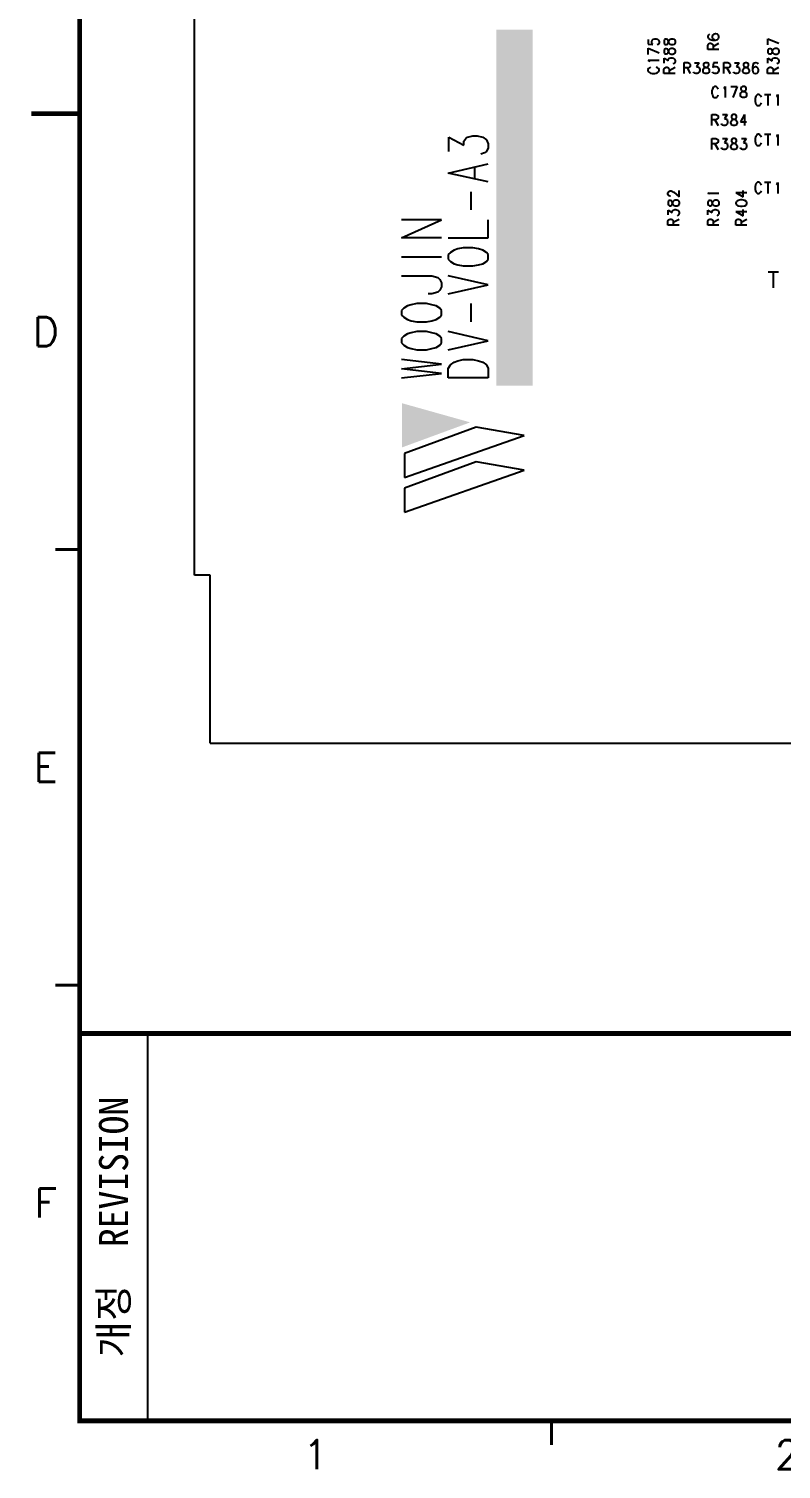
# Model space of a CAD drawing. Extents: x 295 to 953, y 10 to 290.
# Drawn here: x 486.7 to 564.5, y 10 to 158.8 of the extents above; entities that cross this region are included whole.
import ezdxf
from ezdxf.enums import TextEntityAlignment as Align

# ---------------------------------------------------------------- set-up
doc = ezdxf.new("R2010")
doc.units = 0
doc.header["$LTSCALE"] = 5
doc.header["$MEASUREMENT"] = 0
doc.layers.get('0').update_dxf_attribs({"linetype": 'CONTINUOUS', "lineweight": 25})
for name, color, linetype in [('13_C-SILK_GBR', 7, 'CONTINUOUS'), ('SHEET', 3, 'CONTINUOUS'), ('문자', 4, 'CONTINUOUS'), ('테두리', 3, 'CONTINUOUS')]:
    doc.layers.add(name, color=color, linetype=linetype)
doc.styles.get("Standard").update_dxf_attribs({"font": 'simplex.shx'})
doc.styles.add('굴림체', font='')
doc.styles.get('굴림체').set_extended_font_data('GulimChe')

# ---------------------------------------------------------------- blocks, each defined once
blk = doc.blocks.new('C')
at = {"layer": 'SHEET'}
blk.add_line((22, 55), (22, 15), dxfattribs=at)
at = {"layer": '테두리'}
for points, const_width in [([(15, 285), (15, 15), (405, 15), (405, 285), (15, 285)], 0.5), ([(10, 150), (15, 150)], 0.5), ([(12.5, 105), (15, 105)], 0.3), ([(12.5, 60), (15, 60)], 0.3), ([(15, 55), (405, 55)], 0.5), ([(63.75, 12.5), (63.75, 15)], 0.3)]:
    blk.add_lwpolyline(points, dxfattribs=dict(at, const_width=const_width))
at = {"layer": '문자'}
for s, p in [('D', (11.5, 127.5)), ('E', (11.5, 82.5)), ('F', (11.5, 37.5)), ('1', (39.38, 11.5)), ('2', (88.12, 11.5))]:
    blk.add_text(s, height=3, dxfattribs=at).set_placement(p, align=Align.MIDDLE)
at = {"layer": '문자', "style": '굴림체'}
blk.add_text('개정  REVISION', height=3, rotation=90, dxfattribs=at).set_placement((18.5, 35), align=Align.MIDDLE_CENTER)

msp = doc.modelspace()

# ---------------------------------------------------------------- linework, layer by layer
msp.add_line((491.98, 15), (491.98, 15))
msp.add_line((491.98, 15), (491.98, 15))
at = {"layer": '13_C-SILK_GBR'}
for p, q in [((503.83, 102.33), (503.83, 232.68)), ((551.25, 157.69), (551.41, 157.74)), ((551.41, 157.74), (551.53, 157.74)), ((551.53, 157.74), (551.69, 157.69)), ((553, 157.69), (553.11, 157.74)), ((553.11, 157.74), (553.28, 157.74)), ((553.28, 157.74), (553.39, 157.69)), ((556.94, 158.15), (556.89, 158)), ((556.89, 158), (556.89, 157.91)), ((556.89, 157.91), (556.94, 157.76)), ((557.05, 158.2), (556.94, 158.15)), ((556.94, 157.76), (557.1, 157.66)), ((557.38, 158.1), (557.33, 157.95)), ((557.33, 157.95), (557.33, 157.91)), ((557.33, 157.91), (557.38, 157.76)), ((557.49, 158.2), (557.38, 158.1)), ((557.38, 157.76), (557.49, 157.66)), ((557.65, 158.25), (557.49, 158.2)), ((557.71, 158.25), (557.65, 158.25)), ((557.87, 158.2), (557.71, 158.25)), ((557.98, 158.1), (557.87, 158.2)), ((557.87, 157.66), (557.98, 157.76)), ((558.03, 157.95), (557.98, 158.1)), ((557.98, 157.76), (558.03, 157.91)), ((558.03, 157.91), (558.03, 157.95)), ((563.08, 157.1), (563.08, 157.74)), ((563.08, 157.74), (564.22, 157.28)), ((550.71, 157.65), (550.71, 157.19)), ((550.71, 157.19), (551.2, 157.15)), ((550.71, 156.12), (550.71, 156.76)), ((550.71, 156.76), (551.84, 156.3)), ((551.09, 157.46), (551.14, 157.6)), ((551.09, 157.33), (551.09, 157.46)), ((551.14, 157.19), (551.09, 157.33)), ((551.14, 157.6), (551.25, 157.69)), ((551.2, 157.15), (551.14, 157.19)), ((551.74, 157.15), (551.63, 157.1)), ((551.69, 157.69), (551.79, 157.6)), ((551.79, 157.19), (551.74, 157.15)), ((551.79, 157.6), (551.84, 157.46)), ((551.84, 157.33), (551.79, 157.19)), ((551.84, 157.46), (551.84, 157.33)), ((552.41, 157.65), (552.36, 157.51)), ((552.36, 157.51), (552.36, 157.33)), ((552.36, 157.33), (552.41, 157.19)), ((552.41, 156.66), (552.36, 156.53)), ((552.36, 156.53), (552.36, 156.34)), ((552.36, 156.34), (552.41, 156.21)), ((552.51, 157.69), (552.41, 157.65)), ((552.41, 157.19), (552.51, 157.15)), ((552.51, 156.71), (552.41, 156.66)), ((552.41, 156.21), (552.51, 156.17)), ((552.62, 157.69), (552.51, 157.69)), ((552.51, 157.15), (552.62, 157.15)), ((552.62, 156.71), (552.51, 156.71)), ((552.74, 157.65), (552.62, 157.69)), ((552.62, 157.15), (552.74, 157.19)), ((552.74, 156.66), (552.62, 156.71)), ((552.62, 156.17), (552.74, 156.21)), ((552.79, 157.56), (552.74, 157.65)), ((552.74, 157.19), (552.79, 157.28)), ((552.79, 156.58), (552.74, 156.66)), ((552.74, 156.21), (552.79, 156.3)), ((552.85, 157.37), (552.79, 157.56)), ((552.79, 157.28), (552.85, 157.47)), ((552.85, 156.39), (552.79, 156.58)), ((552.79, 156.3), (552.85, 156.49)), ((552.85, 157.47), (552.9, 157.6)), ((552.9, 157.24), (552.85, 157.37)), ((552.85, 156.49), (552.9, 156.62)), ((552.9, 156.26), (552.85, 156.39)), ((552.9, 157.6), (553, 157.69)), ((553, 157.15), (552.9, 157.24)), ((552.9, 156.62), (553, 156.71)), ((553, 156.17), (552.9, 156.26)), ((553.11, 157.1), (553, 157.15)), ((553, 156.71), (553.11, 156.76)), ((553.28, 157.1), (553.11, 157.1)), ((553.11, 156.76), (553.28, 156.76)), ((553.39, 157.15), (553.28, 157.1)), ((553.28, 156.76), (553.39, 156.71)), ((553.39, 157.69), (553.44, 157.65)), ((553.44, 157.19), (553.39, 157.15)), ((553.39, 156.71), (553.44, 156.66)), ((553.44, 156.21), (553.39, 156.17)), ((553.44, 157.65), (553.49, 157.51)), ((553.49, 157.33), (553.44, 157.19)), ((553.44, 156.66), (553.49, 156.53)), ((553.49, 156.34), (553.44, 156.21)), ((553.49, 157.51), (553.49, 157.33)), ((553.49, 156.53), (553.49, 156.34)), ((556.88, 157.04), (556.94, 157.18)), ((556.88, 156.63), (556.88, 157.04)), ((558.03, 156.63), (556.88, 156.63)), ((556.94, 157.18), (557, 157.22)), ((557, 157.22), (557.1, 157.27)), ((557.1, 157.66), (557.38, 157.61)), ((557.1, 157.27), (557.21, 157.27)), ((557.21, 157.27), (557.31, 157.22)), ((557.31, 157.22), (557.38, 157.18)), ((557.38, 157.61), (557.65, 157.61)), ((557.38, 157.18), (557.43, 157.04)), ((557.43, 156.95), (558.03, 157.27)), ((557.43, 157.04), (557.43, 156.63)), ((557.49, 157.66), (557.65, 157.61)), ((557.65, 157.61), (557.87, 157.66)), ((563.13, 156.66), (563.08, 156.53)), ((563.08, 156.53), (563.08, 156.34)), ((563.08, 156.34), (563.13, 156.21)), ((563.24, 156.71), (563.13, 156.66)), ((563.13, 156.21), (563.24, 156.17)), ((563.34, 156.71), (563.24, 156.71)), ((563.47, 156.66), (563.34, 156.71)), ((563.34, 156.17), (563.47, 156.21)), ((563.52, 156.58), (563.47, 156.66)), ((563.47, 156.21), (563.52, 156.3)), ((563.57, 156.39), (563.52, 156.58)), ((563.52, 156.3), (563.57, 156.49)), ((563.57, 156.49), (563.62, 156.62)), ((563.62, 156.26), (563.57, 156.39)), ((563.62, 156.62), (563.73, 156.71)), ((563.73, 156.17), (563.62, 156.26)), ((563.73, 156.71), (563.83, 156.76)), ((563.83, 156.76), (564.01, 156.76)), ((564.01, 156.76), (564.11, 156.71)), ((564.11, 156.71), (564.16, 156.66)), ((564.16, 156.21), (564.11, 156.17)), ((564.16, 156.66), (564.22, 156.53)), ((564.22, 156.34), (564.16, 156.21)), ((564.22, 156.53), (564.22, 156.34)), ((550.86, 155.44), (550.71, 155.52)), ((550.71, 155.52), (551.84, 155.52)), ((550.86, 154.75), (550.76, 154.66)), ((550.92, 155.39), (550.86, 155.44)), ((550.97, 154.8), (550.86, 154.75)), ((551.69, 154.75), (551.56, 154.8)), ((551.79, 154.66), (551.69, 154.75)), ((552.36, 155.23), (552.36, 155.73)), ((552.36, 155.73), (552.79, 155.45)), ((552.41, 154.7), (552.46, 154.75)), ((552.46, 154.75), (552.57, 154.8)), ((552.51, 156.17), (552.62, 156.17)), ((552.57, 154.8), (552.67, 154.8)), ((552.67, 154.8), (552.77, 154.75)), ((552.77, 154.75), (552.85, 154.7)), ((552.79, 155.59), (552.85, 155.68)), ((552.79, 155.45), (552.79, 155.59)), ((552.85, 155.68), (552.9, 155.73)), ((552.9, 155.73), (553.06, 155.78)), ((552.9, 154.47), (553.49, 154.8)), ((553.11, 156.12), (553, 156.17)), ((553.06, 155.78), (553.18, 155.78)), ((553.28, 156.12), (553.11, 156.12)), ((553.18, 155.78), (553.34, 155.73)), ((553.39, 156.17), (553.28, 156.12)), ((553.39, 155.18), (553.28, 155.14)), ((553.34, 155.73), (553.44, 155.64)), ((553.44, 155.23), (553.39, 155.18)), ((553.44, 155.64), (553.49, 155.5)), ((553.49, 155.36), (553.44, 155.23)), ((553.49, 155.5), (553.49, 155.36)), ((554.42, 154.14), (554.42, 155.29)), ((554.42, 155.29), (554.83, 155.29)), ((554.83, 154.73), (554.42, 154.73)), ((554.74, 154.73), (555.06, 154.14)), ((554.83, 155.29), (554.97, 155.22)), ((554.97, 154.78), (554.83, 154.73)), ((554.97, 155.22), (555.01, 155.17)), ((555.01, 154.85), (554.97, 154.78)), ((555.01, 155.17), (555.06, 155.06)), ((555.06, 154.96), (555.01, 154.85)), ((555.06, 155.06), (555.06, 154.96)), ((555.49, 155.27), (555.99, 155.27)), ((555.99, 155.27), (555.72, 154.83)), ((555.72, 154.83), (555.86, 154.83)), ((555.86, 154.83), (555.95, 154.78)), ((555.95, 154.78), (555.99, 154.73)), ((555.99, 154.73), (556.04, 154.57)), ((556.48, 155.22), (556.43, 155.12)), ((556.43, 155.12), (556.43, 155.01)), ((556.43, 155.01), (556.48, 154.89)), ((556.43, 154.63), (556.52, 154.73)), ((556.61, 155.27), (556.48, 155.22)), ((556.48, 154.89), (556.56, 154.83)), ((556.52, 154.73), (556.66, 154.78)), ((556.56, 154.83), (556.75, 154.78)), ((556.8, 155.27), (556.61, 155.27)), ((556.66, 154.78), (556.84, 154.83)), ((556.75, 154.78), (556.88, 154.73)), ((556.93, 155.22), (556.8, 155.27)), ((556.84, 154.83), (556.93, 154.89)), ((556.88, 154.73), (556.97, 154.63)), ((556.97, 155.12), (556.93, 155.22)), ((556.93, 154.89), (556.97, 155.01)), ((556.97, 155.01), (556.97, 155.12)), ((557.46, 155.27), (557.41, 154.78)), ((557.41, 154.78), (557.46, 154.83)), ((557.91, 155.27), (557.46, 155.27)), ((557.46, 154.83), (557.59, 154.89)), ((557.59, 154.89), (557.73, 154.89)), ((557.73, 154.89), (557.87, 154.83)), ((557.87, 154.83), (557.96, 154.73)), ((557.96, 154.73), (558.01, 154.57)), ((558.55, 154.14), (558.55, 155.29)), ((558.55, 155.29), (558.96, 155.29)), ((558.96, 154.73), (558.55, 154.73)), ((558.86, 154.73), (559.19, 154.14)), ((558.96, 155.29), (559.09, 155.22)), ((559.09, 154.78), (558.96, 154.73)), ((559.09, 155.22), (559.14, 155.17)), ((559.14, 154.85), (559.09, 154.78)), ((559.14, 155.17), (559.19, 155.06)), ((559.19, 154.96), (559.14, 154.85)), ((559.19, 155.06), (559.19, 154.96)), ((559.62, 155.27), (560.12, 155.27)), ((560.12, 155.27), (559.84, 154.83)), ((559.84, 154.83), (559.98, 154.83)), ((559.98, 154.83), (560.07, 154.78)), ((560.07, 154.78), (560.12, 154.73)), ((560.12, 154.73), (560.17, 154.57)), ((560.6, 155.22), (560.56, 155.12)), ((560.56, 155.12), (560.56, 155.01)), ((560.56, 155.01), (560.6, 154.89)), ((560.56, 154.63), (560.65, 154.73)), ((560.73, 155.27), (560.6, 155.22)), ((560.6, 154.89), (560.69, 154.83)), ((560.65, 154.73), (560.78, 154.78)), ((560.69, 154.83), (560.88, 154.78)), ((560.92, 155.27), (560.73, 155.27)), ((560.78, 154.78), (560.97, 154.83)), ((560.88, 154.78), (561.01, 154.73)), ((561.05, 155.22), (560.92, 155.27)), ((560.97, 154.83), (561.05, 154.89)), ((561.01, 154.73), (561.1, 154.63)), ((561.1, 155.12), (561.05, 155.22)), ((561.05, 154.89), (561.1, 155.01)), ((561.1, 155.01), (561.1, 155.12)), ((561.54, 155.06), (561.49, 154.78)), ((561.49, 154.78), (561.49, 154.52)), ((561.64, 155.22), (561.54, 155.06)), ((561.64, 154.78), (561.54, 154.68)), ((561.79, 155.27), (561.64, 155.22)), ((561.79, 154.83), (561.64, 154.78)), ((561.88, 155.27), (561.79, 155.27)), ((561.83, 154.83), (561.79, 154.83)), ((561.98, 154.78), (561.83, 154.83)), ((562.03, 155.22), (561.88, 155.27)), ((562.08, 154.68), (561.98, 154.78)), ((562.08, 155.12), (562.03, 155.22)), ((563.08, 155.23), (563.08, 155.73)), ((563.08, 155.73), (563.52, 155.45)), ((563.13, 154.7), (563.18, 154.75)), ((563.18, 154.75), (563.29, 154.8)), ((563.24, 156.17), (563.34, 156.17)), ((563.29, 154.8), (563.4, 154.8)), ((563.4, 154.8), (563.5, 154.75)), ((563.5, 154.75), (563.57, 154.7)), ((563.52, 155.59), (563.57, 155.68)), ((563.52, 155.45), (563.52, 155.59)), ((563.57, 155.68), (563.62, 155.73)), ((563.62, 155.73), (563.78, 155.78)), ((563.62, 154.47), (564.22, 154.8)), ((563.83, 156.12), (563.73, 156.17)), ((563.78, 155.78), (563.9, 155.78)), ((564.01, 156.12), (563.83, 156.12)), ((563.9, 155.78), (564.06, 155.73)), ((564.11, 156.17), (564.01, 156.12)), ((564.11, 155.18), (564.01, 155.14)), ((564.06, 155.73), (564.16, 155.64)), ((564.16, 155.23), (564.11, 155.18)), ((564.16, 155.64), (564.22, 155.5)), ((564.22, 155.36), (564.16, 155.23)), ((564.22, 155.5), (564.22, 155.36)), ((550.76, 154.66), (550.69, 154.58)), ((550.69, 154.58), (550.69, 154.41)), ((550.69, 154.41), (550.76, 154.32)), ((550.76, 154.32), (550.86, 154.24)), ((550.86, 154.24), (550.97, 154.2)), ((550.97, 154.2), (551.12, 154.16)), ((551.12, 154.16), (551.41, 154.16)), ((551.41, 154.16), (551.56, 154.2)), ((551.56, 154.2), (551.69, 154.24)), ((551.69, 154.24), (551.79, 154.32)), ((551.84, 154.58), (551.79, 154.66)), ((551.79, 154.32), (551.84, 154.41)), ((551.84, 154.41), (551.84, 154.58)), ((552.34, 154.57), (552.41, 154.7)), ((552.34, 154.16), (552.34, 154.57)), ((553.49, 154.16), (552.34, 154.16)), ((552.85, 154.7), (552.9, 154.57)), ((552.9, 154.57), (552.9, 154.16)), ((555.45, 154.24), (555.4, 154.34)), ((555.49, 154.19), (555.45, 154.24)), ((555.63, 154.14), (555.49, 154.19)), ((555.77, 154.14), (555.63, 154.14)), ((555.9, 154.19), (555.77, 154.14)), ((555.99, 154.29), (555.9, 154.19)), ((556.04, 154.45), (555.99, 154.29)), ((556.04, 154.57), (556.04, 154.45)), ((556.39, 154.52), (556.43, 154.63)), ((556.39, 154.34), (556.39, 154.52)), ((556.43, 154.24), (556.39, 154.34)), ((556.48, 154.19), (556.43, 154.24)), ((556.61, 154.14), (556.48, 154.19)), ((556.8, 154.14), (556.61, 154.14)), ((556.93, 154.19), (556.8, 154.14)), ((556.97, 154.24), (556.93, 154.19)), ((556.97, 154.63), (557.03, 154.52)), ((557.03, 154.34), (556.97, 154.24)), ((557.03, 154.52), (557.03, 154.34)), ((557.41, 154.24), (557.37, 154.34)), ((557.46, 154.19), (557.41, 154.24)), ((557.59, 154.14), (557.46, 154.19)), ((557.73, 154.14), (557.59, 154.14)), ((557.87, 154.19), (557.73, 154.14)), ((557.96, 154.29), (557.87, 154.19)), ((558.01, 154.45), (557.96, 154.29)), ((558.01, 154.57), (558.01, 154.45)), ((559.57, 154.24), (559.53, 154.34)), ((559.62, 154.19), (559.57, 154.24)), ((559.75, 154.14), (559.62, 154.19)), ((559.89, 154.14), (559.75, 154.14)), ((560.03, 154.19), (559.89, 154.14)), ((560.12, 154.29), (560.03, 154.19)), ((560.17, 154.45), (560.12, 154.29)), ((560.17, 154.57), (560.17, 154.45)), ((560.51, 154.52), (560.56, 154.63)), ((560.51, 154.34), (560.51, 154.52)), ((560.56, 154.24), (560.51, 154.34)), ((560.6, 154.19), (560.56, 154.24)), ((560.73, 154.14), (560.6, 154.19)), ((560.92, 154.14), (560.73, 154.14)), ((561.05, 154.19), (560.92, 154.14)), ((561.1, 154.24), (561.05, 154.19)), ((561.1, 154.63), (561.15, 154.52)), ((561.15, 154.34), (561.1, 154.24)), ((561.15, 154.52), (561.15, 154.34)), ((561.54, 154.68), (561.49, 154.52)), ((561.49, 154.52), (561.54, 154.29)), ((561.54, 154.29), (561.64, 154.19)), ((561.64, 154.19), (561.79, 154.14)), ((561.79, 154.14), (561.83, 154.14)), ((561.83, 154.14), (561.98, 154.19)), ((561.98, 154.19), (562.08, 154.29)), ((562.13, 154.52), (562.08, 154.68)), ((562.08, 154.29), (562.13, 154.45)), ((562.13, 154.45), (562.13, 154.52)), ((563.06, 154.57), (563.13, 154.7)), ((563.06, 154.16), (563.06, 154.57)), ((564.22, 154.16), (563.06, 154.16)), ((563.57, 154.7), (563.62, 154.57)), ((563.62, 154.57), (563.62, 154.16)), ((557.35, 152.53), (557.31, 152.38)), ((557.31, 152.38), (557.31, 152.1)), ((557.31, 152.1), (557.35, 151.94)), ((557.39, 152.64), (557.35, 152.53)), ((557.35, 151.94), (557.39, 151.82)), ((557.48, 152.75), (557.39, 152.64)), ((557.39, 151.82), (557.48, 151.71)), ((557.56, 152.82), (557.48, 152.75)), ((557.73, 152.82), (557.56, 152.82)), ((557.82, 152.75), (557.73, 152.82)), ((557.9, 152.64), (557.82, 152.75)), ((557.82, 151.71), (557.9, 151.82)), ((557.95, 152.53), (557.9, 152.64)), ((557.9, 151.82), (557.95, 151.94)), ((558.54, 152.59), (558.59, 152.64)), ((558.59, 152.64), (558.67, 152.8)), ((558.67, 152.8), (558.67, 151.66)), ((559.27, 152.8), (559.91, 152.8)), ((559.91, 152.8), (559.45, 151.66)), ((560.26, 152.04), (560.3, 152.15)), ((560.26, 151.87), (560.26, 152.04)), ((560.3, 151.77), (560.26, 151.87)), ((560.35, 152.75), (560.3, 152.64)), ((560.3, 152.64), (560.3, 152.53)), ((560.3, 152.53), (560.35, 152.41)), ((560.3, 152.15), (560.39, 152.26)), ((560.35, 151.71), (560.3, 151.77)), ((560.48, 152.8), (560.35, 152.75)), ((560.35, 152.41), (560.43, 152.36)), ((560.39, 152.26), (560.52, 152.31)), ((560.43, 152.36), (560.62, 152.31)), ((560.67, 152.8), (560.48, 152.8)), ((560.52, 152.31), (560.71, 152.36)), ((560.62, 152.31), (560.75, 152.26)), ((560.8, 152.75), (560.67, 152.8)), ((560.71, 152.36), (560.8, 152.41)), ((560.75, 152.26), (560.84, 152.15)), ((560.84, 152.64), (560.8, 152.75)), ((560.8, 152.41), (560.84, 152.53)), ((560.84, 151.77), (560.8, 151.71)), ((560.84, 152.53), (560.84, 152.64)), ((560.84, 152.15), (560.89, 152.04)), ((560.89, 151.87), (560.84, 151.77)), ((560.89, 152.04), (560.89, 151.87)), ((561.85, 151.82), (561.81, 151.71)), ((561.94, 151.92), (561.85, 151.82)), ((562.02, 151.99), (561.94, 151.92)), ((562.19, 151.99), (562.02, 151.99)), ((562.27, 151.92), (562.19, 151.99)), ((562.36, 151.82), (562.27, 151.92)), ((562.41, 151.71), (562.36, 151.82)), ((562.75, 151.99), (563.39, 151.99)), ((563.07, 151.99), (563.07, 150.84)), ((563.98, 151.76), (564.03, 151.82)), ((564.03, 151.82), (564.11, 151.97)), ((564.11, 151.97), (564.11, 150.84)), ((557.48, 151.71), (557.56, 151.66)), ((557.56, 151.66), (557.73, 151.66)), ((557.73, 151.66), (557.82, 151.71)), ((560.48, 151.66), (560.35, 151.71)), ((560.67, 151.66), (560.48, 151.66)), ((560.8, 151.71), (560.67, 151.66)), ((561.81, 151.71), (561.77, 151.55)), ((561.77, 151.55), (561.77, 151.27)), ((561.77, 151.27), (561.81, 151.12)), ((561.81, 151.12), (561.85, 150.99)), ((561.85, 150.99), (561.94, 150.89)), ((561.94, 150.89), (562.02, 150.84)), ((562.02, 150.84), (562.19, 150.84)), ((562.19, 150.84), (562.27, 150.89)), ((562.27, 150.89), (562.36, 150.99)), ((562.36, 150.99), (562.41, 151.12)), ((557.31, 148.77), (557.31, 149.93)), ((557.31, 149.93), (557.72, 149.93)), ((557.72, 149.37), (557.31, 149.37)), ((557.62, 149.37), (557.95, 148.77)), ((557.72, 149.93), (557.85, 149.86)), ((557.85, 149.42), (557.72, 149.37)), ((557.85, 149.86), (557.9, 149.81)), ((557.9, 149.49), (557.85, 149.42)), ((557.9, 149.81), (557.95, 149.7)), ((557.95, 149.59), (557.9, 149.49)), ((557.95, 149.7), (557.95, 149.59)), ((558.34, 148.88), (558.29, 148.98)), ((558.38, 148.83), (558.34, 148.88)), ((558.38, 149.91), (558.88, 149.91)), ((558.52, 148.77), (558.38, 148.83)), ((558.66, 148.77), (558.52, 148.77)), ((558.88, 149.91), (558.61, 149.47)), ((558.61, 149.47), (558.75, 149.47)), ((558.79, 148.83), (558.66, 148.77)), ((558.75, 149.47), (558.84, 149.42)), ((558.88, 148.93), (558.79, 148.83)), ((558.84, 149.42), (558.88, 149.37)), ((558.88, 149.37), (558.93, 149.21)), ((558.93, 149.09), (558.88, 148.93)), ((558.93, 149.21), (558.93, 149.09)), ((559.27, 149.16), (559.32, 149.26)), ((559.27, 148.98), (559.27, 149.16)), ((559.32, 148.88), (559.27, 148.98)), ((559.36, 149.86), (559.32, 149.75)), ((559.32, 149.75), (559.32, 149.65)), ((559.32, 149.65), (559.36, 149.52)), ((559.32, 149.26), (559.41, 149.37)), ((559.36, 148.83), (559.32, 148.88)), ((559.5, 149.91), (559.36, 149.86)), ((559.36, 149.52), (559.45, 149.47)), ((559.5, 148.77), (559.36, 148.83)), ((559.41, 149.37), (559.54, 149.42)), ((559.45, 149.47), (559.64, 149.42)), ((559.68, 149.91), (559.5, 149.91)), ((559.68, 148.77), (559.5, 148.77)), ((559.54, 149.42), (559.73, 149.47)), ((559.64, 149.42), (559.77, 149.37)), ((559.82, 149.86), (559.68, 149.91)), ((559.82, 148.83), (559.68, 148.77)), ((559.73, 149.47), (559.82, 149.52)), ((559.77, 149.37), (559.86, 149.26)), ((559.86, 149.75), (559.82, 149.86)), ((559.82, 149.52), (559.86, 149.65)), ((559.86, 148.88), (559.82, 148.83)), ((559.86, 149.65), (559.86, 149.75)), ((559.86, 149.26), (559.91, 149.16)), ((559.91, 148.98), (559.86, 148.88)), ((559.91, 149.16), (559.91, 148.98)), ((560.68, 149.91), (560.26, 149.16)), ((560.26, 149.16), (560.89, 149.16)), ((560.68, 149.91), (560.68, 148.77)), ((530.12, 146.1), (530.12, 147.56)), ((530.12, 147.56), (531.68, 146.75)), ((531.68, 147.17), (531.87, 147.43)), ((531.87, 147.43), (532.06, 147.56)), ((532.06, 147.56), (532.62, 147.71)), ((532.62, 147.71), (533.06, 147.71)), ((533.06, 147.71), (533.62, 147.56)), ((533.62, 147.56), (534, 147.3)), ((534, 147.3), (534.18, 146.9)), ((557.31, 146.3), (557.31, 147.45)), ((557.31, 147.45), (557.72, 147.45)), ((557.72, 147.45), (557.85, 147.38)), ((557.85, 147.38), (557.9, 147.33)), ((557.9, 147.33), (557.95, 147.22)), ((558.38, 147.43), (558.88, 147.43)), ((558.88, 147.43), (558.61, 147)), ((559.36, 147.38), (559.32, 147.28)), ((559.5, 147.43), (559.36, 147.38)), ((559.68, 147.43), (559.5, 147.43)), ((559.82, 147.38), (559.68, 147.43)), ((559.86, 147.28), (559.82, 147.38)), ((560.35, 147.43), (560.84, 147.43)), ((560.84, 147.43), (560.57, 147)), ((561.81, 147.58), (561.77, 147.43)), ((561.77, 147.43), (561.77, 147.15)), ((561.85, 147.69), (561.81, 147.58)), ((561.94, 147.8), (561.85, 147.69)), ((562.02, 147.87), (561.94, 147.8)), ((562.19, 147.87), (562.02, 147.87)), ((562.27, 147.8), (562.19, 147.87)), ((562.36, 147.69), (562.27, 147.8)), ((562.41, 147.58), (562.36, 147.69)), ((562.75, 147.87), (563.39, 147.87)), ((563.07, 147.87), (563.07, 146.71)), ((563.98, 147.64), (564.03, 147.69)), ((564.03, 147.69), (564.11, 147.85)), ((564.11, 147.85), (564.11, 146.71)), ((531.68, 146.75), (531.68, 147.17)), ((533.81, 145.97), (533.44, 145.83)), ((534, 146.1), (533.81, 145.97)), ((534.18, 146.49), (534, 146.1)), ((534.18, 146.9), (534.18, 146.49)), ((557.72, 146.89), (557.31, 146.89)), ((557.62, 146.89), (557.95, 146.3)), ((557.85, 146.94), (557.72, 146.89)), ((557.9, 147.02), (557.85, 146.94)), ((557.95, 147.12), (557.9, 147.02)), ((557.95, 147.22), (557.95, 147.12)), ((558.34, 146.4), (558.29, 146.51)), ((558.38, 146.35), (558.34, 146.4)), ((558.52, 146.3), (558.38, 146.35)), ((558.66, 146.3), (558.52, 146.3)), ((558.61, 147), (558.75, 147)), ((558.79, 146.35), (558.66, 146.3)), ((558.75, 147), (558.84, 146.94)), ((558.88, 146.45), (558.79, 146.35)), ((558.84, 146.94), (558.88, 146.89)), ((558.88, 146.89), (558.93, 146.73)), ((558.93, 146.61), (558.88, 146.45)), ((558.93, 146.73), (558.93, 146.61)), ((559.27, 146.68), (559.32, 146.79)), ((559.27, 146.51), (559.27, 146.68)), ((559.32, 146.4), (559.27, 146.51)), ((559.32, 147.28), (559.32, 147.17)), ((559.32, 147.17), (559.36, 147.05)), ((559.32, 146.79), (559.41, 146.89)), ((559.36, 146.35), (559.32, 146.4)), ((559.36, 147.05), (559.45, 147)), ((559.5, 146.3), (559.36, 146.35)), ((559.41, 146.89), (559.54, 146.94)), ((559.45, 147), (559.64, 146.94)), ((559.68, 146.3), (559.5, 146.3)), ((559.54, 146.94), (559.73, 147)), ((559.64, 146.94), (559.77, 146.89)), ((559.82, 146.35), (559.68, 146.3)), ((559.73, 147), (559.82, 147.05)), ((559.77, 146.89), (559.86, 146.79)), ((559.82, 147.05), (559.86, 147.17)), ((559.86, 146.4), (559.82, 146.35)), ((559.86, 147.17), (559.86, 147.28)), ((559.86, 146.79), (559.91, 146.68)), ((559.91, 146.51), (559.86, 146.4)), ((559.91, 146.68), (559.91, 146.51)), ((560.3, 146.4), (560.26, 146.51)), ((560.35, 146.35), (560.3, 146.4)), ((560.48, 146.3), (560.35, 146.35)), ((560.62, 146.3), (560.48, 146.3)), ((560.57, 147), (560.71, 147)), ((560.75, 146.35), (560.62, 146.3)), ((560.71, 147), (560.8, 146.94)), ((560.84, 146.45), (560.75, 146.35)), ((560.8, 146.94), (560.84, 146.89)), ((560.84, 146.89), (560.89, 146.73)), ((560.89, 146.61), (560.84, 146.45)), ((560.89, 146.73), (560.89, 146.61)), ((561.77, 147.15), (561.81, 146.99)), ((561.81, 146.99), (561.85, 146.87)), ((561.85, 146.87), (561.94, 146.76)), ((561.94, 146.76), (562.02, 146.71)), ((562.02, 146.71), (562.19, 146.71)), ((562.19, 146.71), (562.27, 146.76)), ((562.27, 146.76), (562.36, 146.87)), ((562.36, 146.87), (562.41, 146.99)), ((530.06, 143.87), (534.18, 144.82)), ((532.81, 143.28), (532.81, 144.47)), ((534.18, 142.95), (530.06, 143.87)), ((561.94, 142.85), (561.85, 142.74)), ((562.02, 142.92), (561.94, 142.85)), ((562.19, 142.92), (562.02, 142.92)), ((562.27, 142.85), (562.19, 142.92)), ((562.36, 142.74), (562.27, 142.85)), ((562.75, 142.92), (563.39, 142.92)), ((563.07, 142.92), (563.07, 141.76)), ((564.03, 142.74), (564.11, 142.9)), ((564.11, 142.9), (564.11, 141.76)), ((532.43, 140.06), (532.43, 141.94)), ((552.75, 141.84), (552.82, 141.93)), ((552.75, 141.65), (552.75, 141.84)), ((552.82, 141.56), (552.75, 141.65)), ((552.82, 141.93), (552.87, 141.97)), ((552.87, 141.52), (552.82, 141.56)), ((552.87, 141.97), (552.98, 142.02)), ((552.98, 141.47), (552.87, 141.52)), ((552.98, 142.02), (553.08, 142.02)), ((553.03, 141.47), (552.98, 141.47)), ((553.08, 142.02), (553.19, 141.97)), ((553.19, 141.97), (553.36, 141.88)), ((553.36, 141.88), (553.91, 141.43)), ((553.91, 141.43), (553.91, 142.07)), ((557.05, 141.73), (556.89, 141.8)), ((556.89, 141.8), (558.03, 141.8)), ((557.1, 141.68), (557.05, 141.73)), ((559.78, 141.85), (560.53, 141.43)), ((559.78, 141.85), (560.92, 141.85)), ((560.53, 141.43), (560.53, 142.07)), ((561.81, 142.63), (561.77, 142.48)), ((561.77, 142.48), (561.77, 142.2)), ((561.77, 142.2), (561.81, 142.04)), ((561.85, 142.74), (561.81, 142.63)), ((561.81, 142.04), (561.85, 141.92)), ((561.85, 141.92), (561.94, 141.81)), ((561.94, 141.81), (562.02, 141.76)), ((562.02, 141.76), (562.19, 141.76)), ((562.19, 141.76), (562.27, 141.81)), ((562.27, 141.81), (562.36, 141.92)), ((562.41, 142.63), (562.36, 142.74)), ((562.36, 141.92), (562.41, 142.04)), ((563.98, 142.69), (564.03, 142.74)), ((552.82, 140.99), (552.77, 140.86)), ((552.77, 140.86), (552.77, 140.67)), ((552.77, 140.67), (552.82, 140.54)), ((552.77, 139.55), (552.77, 140.05)), ((552.77, 140.05), (553.21, 139.78)), ((552.92, 141.03), (552.82, 140.99)), ((552.82, 140.54), (552.92, 140.49)), ((553.03, 141.03), (552.92, 141.03)), ((552.92, 140.49), (553.03, 140.49)), ((553.15, 140.99), (553.03, 141.03)), ((553.03, 140.49), (553.15, 140.54)), ((553.21, 140.9), (553.15, 140.99)), ((553.15, 140.54), (553.21, 140.62)), ((553.26, 140.72), (553.21, 140.9)), ((553.21, 140.62), (553.26, 140.81)), ((553.21, 139.92), (553.26, 140.01)), ((553.21, 139.78), (553.21, 139.92)), ((553.26, 140.81), (553.31, 140.94)), ((553.31, 140.58), (553.26, 140.72)), ((553.26, 140.01), (553.31, 140.05)), ((553.31, 140.94), (553.42, 141.03)), ((553.42, 140.49), (553.31, 140.58)), ((553.31, 140.05), (553.47, 140.1)), ((553.42, 141.03), (553.52, 141.09)), ((553.52, 140.45), (553.42, 140.49)), ((553.47, 140.1), (553.59, 140.1)), ((553.52, 141.09), (553.7, 141.09)), ((553.7, 140.45), (553.52, 140.45)), ((553.59, 140.1), (553.75, 140.05)), ((553.7, 141.09), (553.8, 141.03)), ((553.8, 140.49), (553.7, 140.45)), ((553.75, 140.05), (553.85, 139.96)), ((553.8, 141.03), (553.85, 140.99)), ((553.85, 140.54), (553.8, 140.49)), ((553.85, 140.99), (553.91, 140.86)), ((553.91, 140.67), (553.85, 140.54)), ((553.85, 139.96), (553.91, 139.83)), ((553.91, 140.86), (553.91, 140.67)), ((556.94, 140.99), (556.89, 140.86)), ((556.89, 140.86), (556.89, 140.67)), ((556.89, 140.67), (556.94, 140.54)), ((556.89, 139.55), (556.89, 140.05)), ((556.89, 140.05), (557.33, 139.78)), ((557.05, 141.03), (556.94, 140.99)), ((556.94, 140.54), (557.05, 140.49)), ((557.16, 141.03), (557.05, 141.03)), ((557.05, 140.49), (557.16, 140.49)), ((557.28, 140.99), (557.16, 141.03)), ((557.16, 140.49), (557.28, 140.54)), ((557.33, 140.9), (557.28, 140.99)), ((557.28, 140.54), (557.33, 140.62)), ((557.38, 140.72), (557.33, 140.9)), ((557.33, 140.62), (557.38, 140.81)), ((557.33, 139.92), (557.38, 140.01)), ((557.33, 139.78), (557.33, 139.92)), ((557.38, 140.81), (557.43, 140.94)), ((557.43, 140.58), (557.38, 140.72)), ((557.38, 140.01), (557.43, 140.05)), ((557.43, 140.94), (557.54, 141.03)), ((557.54, 140.49), (557.43, 140.58)), ((557.43, 140.05), (557.59, 140.1)), ((557.54, 141.03), (557.65, 141.09)), ((557.65, 140.45), (557.54, 140.49)), ((557.59, 140.1), (557.71, 140.1)), ((557.65, 141.09), (557.82, 141.09)), ((557.82, 140.45), (557.65, 140.45)), ((557.71, 140.1), (557.87, 140.05)), ((557.82, 141.09), (557.92, 141.03)), ((557.92, 140.49), (557.82, 140.45)), ((557.87, 140.05), (557.98, 139.96)), ((557.92, 141.03), (557.98, 140.99)), ((557.98, 140.54), (557.92, 140.49)), ((557.98, 140.99), (558.03, 140.86)), ((558.03, 140.67), (557.98, 140.54)), ((557.98, 139.96), (558.03, 139.83)), ((558.03, 140.86), (558.03, 140.67)), ((559.83, 140.94), (559.78, 140.81)), ((559.78, 140.81), (559.78, 140.72)), ((559.78, 140.72), (559.83, 140.58)), ((559.78, 139.89), (560.53, 139.46)), ((559.78, 139.89), (560.92, 139.89)), ((559.99, 141.03), (559.83, 140.94)), ((559.83, 140.58), (559.99, 140.49)), ((560.27, 141.09), (559.99, 141.03)), ((559.99, 140.49), (560.27, 140.45)), ((560.43, 141.09), (560.27, 141.09)), ((560.27, 140.45), (560.43, 140.45)), ((560.71, 141.03), (560.43, 141.09)), ((560.43, 140.45), (560.71, 140.49)), ((560.53, 139.46), (560.53, 140.1)), ((560.86, 140.94), (560.71, 141.03)), ((560.71, 140.49), (560.86, 140.58)), ((560.92, 140.81), (560.86, 140.94)), ((560.86, 140.58), (560.92, 140.72)), ((560.92, 140.72), (560.92, 140.81)), ((525.24, 137.17), (529.36, 139.05)), ((529.36, 139.05), (525.24, 139.05)), ((534.18, 137.17), (534.18, 139.05)), ((552.75, 138.89), (552.82, 139.03)), ((552.75, 138.48), (552.75, 138.89)), ((553.91, 138.48), (552.75, 138.48)), ((552.82, 139.03), (552.87, 139.07)), ((552.87, 139.07), (552.98, 139.12)), ((552.98, 139.12), (553.08, 139.12)), ((553.08, 139.12), (553.19, 139.07)), ((553.19, 139.07), (553.26, 139.03)), ((553.26, 139.03), (553.31, 138.89)), ((553.31, 138.8), (553.91, 139.12)), ((553.31, 138.89), (553.31, 138.48)), ((553.8, 139.51), (553.7, 139.46)), ((553.85, 139.55), (553.8, 139.51)), ((553.91, 139.69), (553.85, 139.55)), ((553.91, 139.83), (553.91, 139.69)), ((556.88, 138.89), (556.94, 139.03)), ((556.88, 138.48), (556.88, 138.89)), ((558.03, 138.48), (556.88, 138.48)), ((556.94, 139.03), (557, 139.07)), ((557, 139.07), (557.1, 139.12)), ((557.1, 139.12), (557.21, 139.12)), ((557.21, 139.12), (557.31, 139.07)), ((557.31, 139.07), (557.38, 139.03)), ((557.38, 139.03), (557.43, 138.89)), ((557.43, 138.8), (558.03, 139.12)), ((557.43, 138.89), (557.43, 138.48)), ((557.92, 139.51), (557.82, 139.46)), ((557.98, 139.55), (557.92, 139.51)), ((558.03, 139.69), (557.98, 139.55)), ((558.03, 139.83), (558.03, 139.69)), ((559.76, 138.89), (559.83, 139.03)), ((559.76, 138.48), (559.76, 138.89)), ((560.92, 138.48), (559.76, 138.48)), ((559.83, 139.03), (559.88, 139.07)), ((559.88, 139.07), (559.99, 139.12)), ((559.99, 139.12), (560.1, 139.12)), ((560.1, 139.12), (560.2, 139.07)), ((560.2, 139.07), (560.27, 139.03)), ((560.27, 139.03), (560.32, 138.89)), ((560.32, 138.8), (560.92, 139.12)), ((560.32, 138.89), (560.32, 138.48)), ((529.36, 137.17), (525.24, 137.17)), ((530.06, 137.17), (534.18, 137.17)), ((530.31, 135.67), (530.06, 135.45)), ((530.06, 135.45), (530.06, 134.98)), ((530.68, 135.92), (530.31, 135.67)), ((531.06, 136.03), (530.68, 135.92)), ((531.62, 136.16), (531.06, 136.03)), ((532.62, 136.16), (531.62, 136.16)), ((533.18, 136.03), (532.62, 136.16)), ((533.62, 135.92), (533.18, 136.03)), ((534, 135.67), (533.62, 135.92)), ((534.18, 135.45), (534, 135.67)), ((534.18, 134.98), (534.18, 135.45)), ((525.24, 135.22), (529.36, 135.22)), ((530.06, 134.98), (530.31, 134.75)), ((530.31, 134.75), (530.68, 134.51)), ((530.68, 134.51), (531.06, 134.4)), ((531.06, 134.4), (531.62, 134.28)), ((531.62, 134.28), (532.62, 134.28)), ((532.62, 134.28), (533.18, 134.4)), ((533.18, 134.4), (533.62, 134.51)), ((533.62, 134.51), (534, 134.75)), ((534, 134.75), (534.18, 134.98)), ((525.24, 133.25), (528.36, 133.25)), ((528.36, 133.25), (528.99, 133.07)), ((528.99, 133.07), (529.18, 132.88)), ((529.18, 132.88), (529.36, 132.52)), ((529.36, 132.52), (529.36, 132.13)), ((534.18, 132.32), (530.06, 133.27)), ((563.1, 133.68), (564.18, 133.68)), ((563.64, 133.68), (563.64, 132.03)), ((528.36, 131.4), (527.99, 131.4)), ((528.99, 131.58), (528.36, 131.4)), ((529.18, 131.77), (528.99, 131.58)), ((529.36, 132.13), (529.18, 131.77)), ((530.06, 131.4), (534.18, 132.32)), ((525.49, 129.9), (525.24, 129.67)), ((525.24, 129.67), (525.24, 129.2)), ((525.86, 130.14), (525.49, 129.9)), ((526.24, 130.25), (525.86, 130.14)), ((526.8, 130.39), (526.24, 130.25)), ((527.8, 130.39), (526.8, 130.39)), ((528.36, 130.25), (527.8, 130.39)), ((528.8, 130.14), (528.36, 130.25)), ((529.18, 129.9), (528.8, 130.14)), ((529.36, 129.67), (529.18, 129.9)), ((529.36, 129.2), (529.36, 129.67)), ((532.43, 128.51), (532.43, 130.39)), ((525.24, 129.2), (525.49, 128.98)), ((525.49, 128.98), (525.86, 128.73)), ((525.86, 128.73), (526.24, 128.62)), ((526.24, 128.62), (526.8, 128.51)), ((526.8, 128.51), (527.8, 128.51)), ((527.8, 128.51), (528.36, 128.62)), ((528.36, 128.62), (528.8, 128.73)), ((528.8, 128.73), (529.18, 128.98)), ((529.18, 128.98), (529.36, 129.2)), ((525.49, 127.01), (525.24, 126.79)), ((525.24, 126.79), (525.24, 126.32)), ((525.86, 127.25), (525.49, 127.01)), ((526.24, 127.37), (525.86, 127.25)), ((526.8, 127.5), (526.24, 127.37)), ((527.8, 127.5), (526.8, 127.5)), ((528.36, 127.37), (527.8, 127.5)), ((528.8, 127.25), (528.36, 127.37)), ((529.18, 127.01), (528.8, 127.25)), ((529.36, 126.79), (529.18, 127.01)), ((529.36, 126.32), (529.36, 126.79)), ((534.18, 126.54), (530.06, 127.5)), ((530.06, 125.62), (534.18, 126.54)), ((525.24, 126.32), (525.49, 126.09)), ((525.49, 126.09), (525.86, 125.85)), ((525.86, 125.85), (526.24, 125.74)), ((526.24, 125.74), (526.8, 125.62)), ((526.8, 125.62), (527.8, 125.62)), ((527.8, 125.62), (528.36, 125.74)), ((528.36, 125.74), (528.8, 125.85)), ((528.8, 125.85), (529.18, 126.09)), ((529.18, 126.09), (529.36, 126.32)), ((529.36, 124.12), (525.24, 124.61)), ((525.24, 123.65), (529.36, 124.12)), ((529.36, 123.18), (525.24, 123.65)), ((530.06, 123.67), (530.31, 124.07)), ((530.06, 122.73), (530.06, 123.67)), ((530.31, 124.07), (530.68, 124.33)), ((530.68, 124.33), (531.06, 124.46)), ((531.06, 124.46), (531.62, 124.61)), ((531.62, 124.61), (532.62, 124.61)), ((532.62, 124.61), (533.18, 124.46)), ((533.18, 124.46), (533.62, 124.33)), ((533.62, 124.33), (534, 124.07)), ((534, 124.07), (534.18, 123.67)), ((534.18, 123.67), (534.18, 122.73)), ((525.24, 122.73), (529.36, 123.18)), ((534.18, 122.73), (530.06, 122.73)), ((532.95, 117.63), (525.53, 114.91)), ((537.9, 116.76), (532.95, 117.63)), ((525.53, 112.43), (537.9, 116.76)), ((525.53, 114.91), (525.53, 112.43)), ((532.95, 114.04), (525.53, 111.32)), ((525.53, 108.84), (537.9, 113.17)), ((537.9, 113.17), (532.95, 114.04)), ((525.53, 111.32), (525.53, 108.84)), ((505.48, 102.33), (503.83, 102.33)), ((505.48, 85), (505.48, 102.33)), ((505.48, 85), (865.18, 85))]:
    msp.add_line(p, q, dxfattribs=at)
for points in [[(535.03, 121.9), (535.03, 158.69), (538.8, 121.9), (538.8, 158.69)], [(535.03, 158.69), (535.03, 158.69), (538.8, 158.69), (535.03, 158.69)], [(525.28, 118.12), (525.28, 120.1), (532.33, 118.12), (525.28, 120.1)], [(525.28, 115.53), (525.28, 118.12), (525.28, 115.53), (532.33, 118.12)]]:
    msp.add_solid(points, dxfattribs=at)

# ---------------------------------------------------------------- block references
msp.add_blockref('C', (476.98, 0))

doc.saveas('drawing.dxf')
